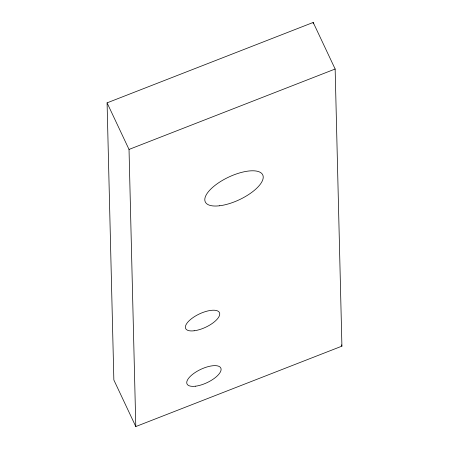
<?xml version="1.0" encoding="UTF-8"?>
<svg xmlns="http://www.w3.org/2000/svg" width="449" height="449" viewBox="0 0 449 449"><rect width="100%" height="100%" fill="white"/><g stroke="black" fill="none" stroke-linecap="round" stroke-linejoin="round"><path stroke-width="0.67" d="M107.081 102.855L313.2 22.45L335.145 69.023L341.919 346.145L135.8 426.55L113.855 379.977L107.081 102.855L129.026 149.433L135.8 426.55M129.026 149.433L335.145 69.023M341.33 344.883L341.919 346.145M313.2 22.45L313.234 23.848M195.506 386.202A18.673 7.352 -25.2 0 0 221.104 369.291A18.673 7.352 -25.2 0 0 195.169 372.49A18.673 7.352 -25.2 0 0 195.506 386.202M219.707 205.754A31.739 12.499 -25.2 0 0 263.221 177.013A31.739 12.499 -25.2 0 0 219.134 182.44A31.739 12.499 -25.2 0 0 219.707 205.754M194.148 330.778A18.673 7.352 -25.2 0 0 219.746 313.868A18.673 7.352 -25.2 0 0 193.816 317.061A18.673 7.352 -25.2 0 0 194.148 330.778"/></g></svg>
